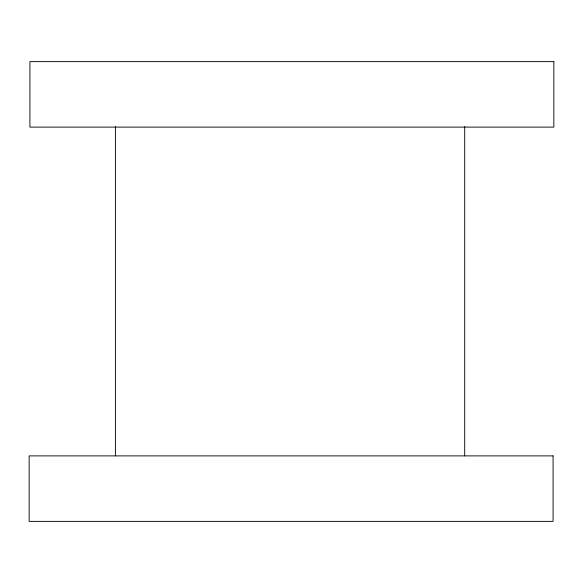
<?xml version="1.0" encoding="UTF-8"?>
<svg xmlns="http://www.w3.org/2000/svg" width="583" height="583" viewBox="0 0 583 583"><rect width="100%" height="100%" fill="white"/><g stroke="black" fill="none" stroke-linecap="round" stroke-linejoin="round"><path stroke-width="0.87" d="M464.702 126.606L464.702 455.884M115.412 126.606L115.412 455.884M553.85 61.623L29.915 61.623L29.915 127.116L553.85 127.116L553.85 61.623M553.085 455.884L29.15 455.884L29.15 521.377L553.085 521.377L553.085 455.884"/></g></svg>
